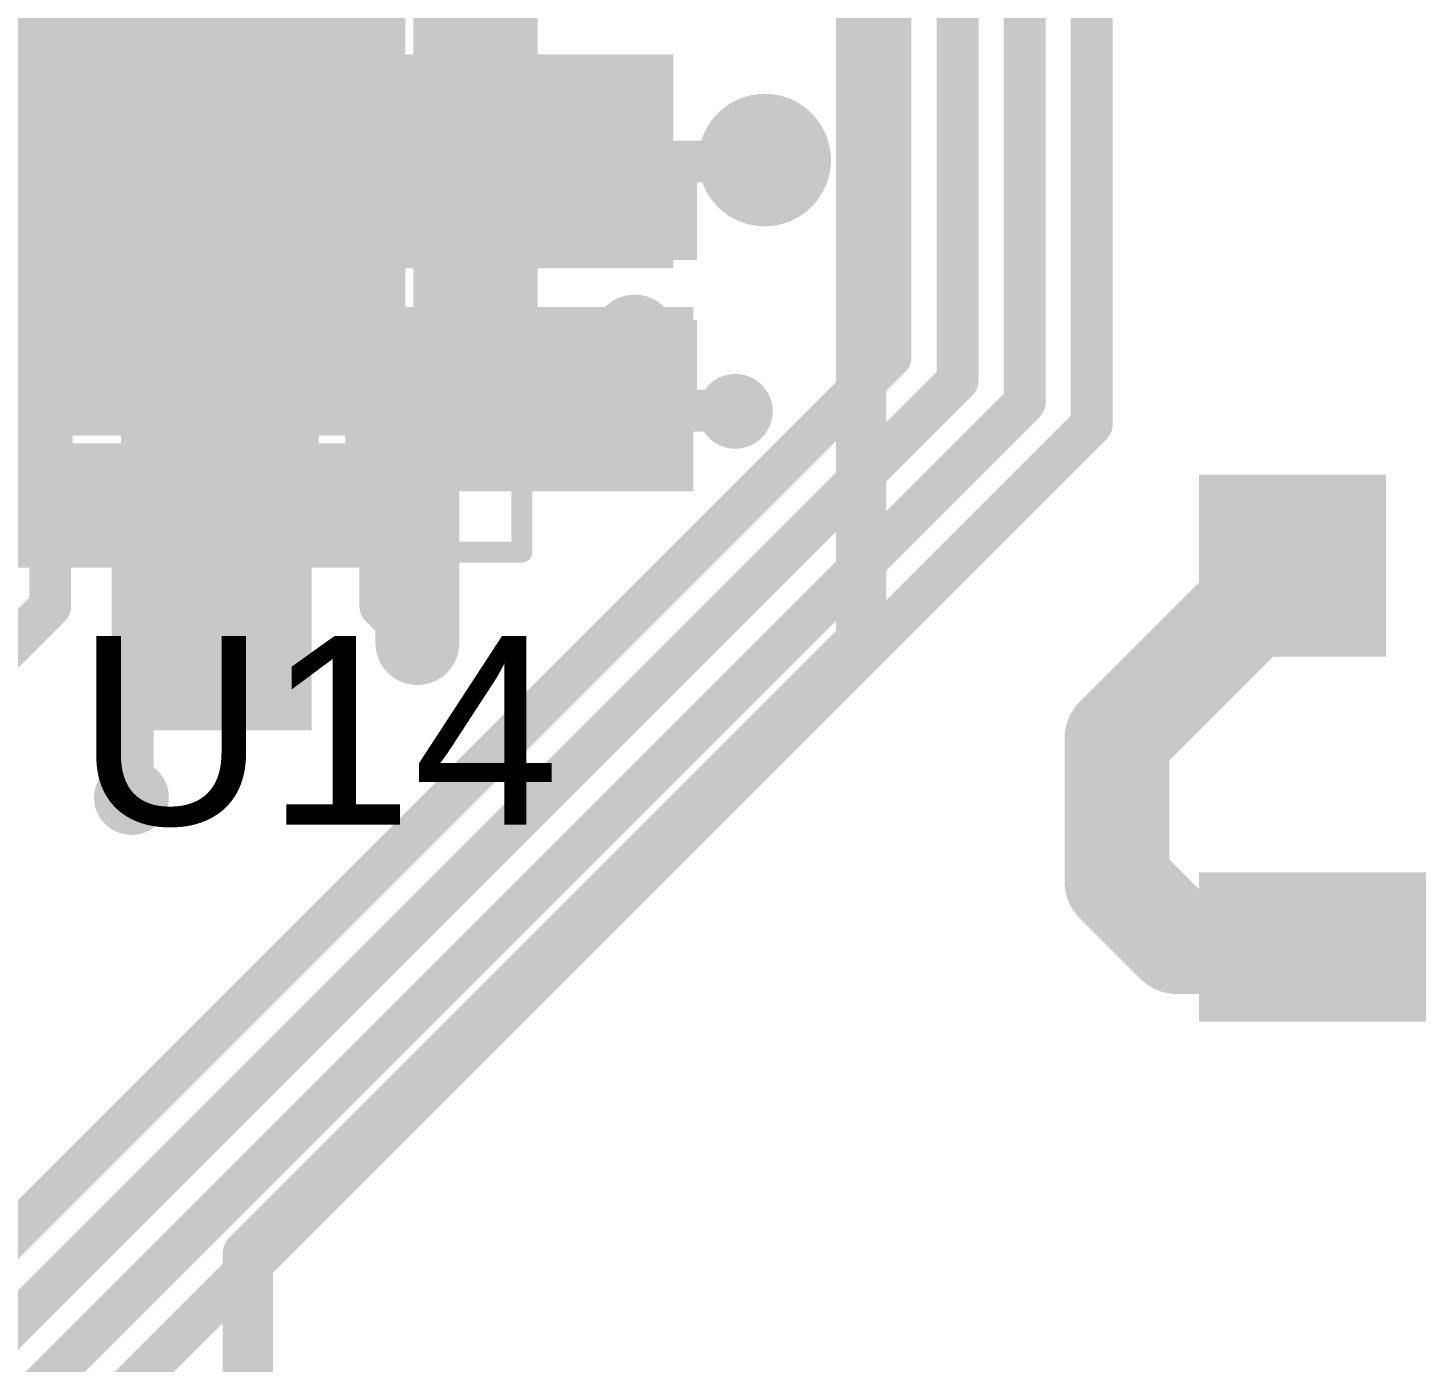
# Model space of a CAD drawing. Header units: millimetres. Extents: x -0.39 to 4.37, y -0.38 to 3.54.
# Drawn here: x 3.4101 to 3.7412, y 2.5332 to 2.8514 of the extents above; entities that cross this region are included whole.
import ezdxf

# ---------------------------------------------------------------- set-up
doc = ezdxf.new("R2010")
doc.units = ezdxf.units.MM
doc.header["$MEASUREMENT"] = 0
for name, color, linetype in [('BottomLayer', 5, 'Continuous'), ('BottomPaste', 16, 'Continuous'), ('BottomSolder', 6, 'Continuous'), ('TopLayer', 1, 'Continuous'), ('TopOverlay', 2, 'Continuous'), ('TopPaste', 8, 'Continuous'), ('TopSolder', 216, 'Continuous'), ('ViaHoleLayer', 16, 'Continuous')]:
    doc.layers.add(name, color=color, linetype=linetype)
doc.styles.add('Arial', font='', dxfattribs={"height": 0.2})
doc.styles.get('Arial').set_extended_font_data('Arial')

# ---------------------------------------------------------------- blocks, each defined once
blk = doc.blocks.new('503398_1892_B_9')
at = {"layer": 'BottomLayer'}
for points in [[(-0.2689, 0.2876), (-0.24134, 0.2876), (-0.24134, 0.1565), (-0.2689, 0.1565)], [(-0.18189, 0.2876), (-0.14646, 0.2876), (-0.14646, 0.25098), (-0.18189, 0.25098)]]:
    blk.add_hatch(color=5, dxfattribs=at).paths.add_polyline_path(points)
at = {"layer": 'BottomPaste'}
for points in [[(-0.2689, 0.2876), (-0.24134, 0.2876), (-0.24134, 0.1565), (-0.2689, 0.1565)], [(-0.18189, 0.2876), (-0.14646, 0.2876), (-0.14646, 0.25098), (-0.18189, 0.25098)]]:
    blk.add_hatch(color=16, dxfattribs=at).paths.add_polyline_path(points)
at = {"layer": 'BottomSolder'}
for points in [[(-0.2729, 0.2916), (-0.23734, 0.2916), (-0.23734, 0.1525), (-0.2729, 0.1525)], [(-0.18589, 0.2916), (-0.14246, 0.2916), (-0.14246, 0.24698), (-0.18589, 0.24698)]]:
    blk.add_hatch(color=6, dxfattribs=at).paths.add_polyline_path(points)
blk = doc.blocks.new('C__0402_B_41')
at = {"layer": 'BottomLayer'}
for points in [[(-0.0095, 0.0125), (-0.0095, -0.0125), (-0.0275, -0.0125), (-0.0275, 0.0125)], [(0.0275, 0.0125), (0.0275, -0.0125), (0.0095, -0.0125), (0.0095, 0.0125)]]:
    blk.add_hatch(color=5, dxfattribs=at).paths.add_polyline_path(points)
at = {"layer": 'BottomPaste'}
for points in [[(-0.0095, 0.0125), (-0.0095, -0.0125), (-0.0275, -0.0125), (-0.0275, 0.0125)], [(0.0275, 0.0125), (0.0275, -0.0125), (0.0095, -0.0125), (0.0095, 0.0125)]]:
    blk.add_hatch(color=16, dxfattribs=at).paths.add_polyline_path(points)
at = {"layer": 'BottomSolder'}
for points in [[(-0.00714, 0.01486), (-0.00714, -0.01486), (-0.02986, -0.01486), (-0.02986, 0.01486)], [(0.02986, 0.01486), (0.02986, -0.01486), (0.00714, -0.01486), (0.00714, 0.01486)]]:
    blk.add_hatch(color=6, dxfattribs=at).paths.add_polyline_path(points)
blk = doc.blocks.new('48_UFQFPN__7_7__324')
at = {"layer": 'TopLayer'}
for points in [[(-0.10236, 0.14173), (-0.10236, 0.12008), (-0.11417, 0.12008), (-0.11417, 0.14173)], [(-0.08268, 0.14173), (-0.08268, 0.12008), (-0.09449, 0.12008), (-0.09449, 0.14173)], [(-0.06299, 0.14173), (-0.06299, 0.12008), (-0.0748, 0.12008), (-0.0748, 0.14173)], [(-0.04331, 0.14173), (-0.04331, 0.12008), (-0.05512, 0.12008), (-0.05512, 0.14173)], [(-0.02362, 0.14173), (-0.02362, 0.12008), (-0.03543, 0.12008), (-0.03543, 0.14173)], [(-0.00394, 0.14173), (-0.00394, 0.12008), (-0.01575, 0.12008), (-0.01575, 0.14173)], [(0.01575, 0.14173), (0.01575, 0.12008), (0.00394, 0.12008), (0.00394, 0.14173)], [(0.03543, 0.14173), (0.03543, 0.12008), (0.02362, 0.12008), (0.02362, 0.14173)], [(0.05512, 0.14173), (0.05512, 0.12008), (0.04331, 0.12008), (0.04331, 0.14173)], [(0.0748, 0.14173), (0.0748, 0.12008), (0.06299, 0.12008), (0.06299, 0.14173)], [(0.09449, 0.14173), (0.09449, 0.12008), (0.08268, 0.12008), (0.08268, 0.14173)], [(0.11417, 0.14173), (0.11417, 0.12008), (0.10236, 0.12008), (0.10236, 0.14173)], [(-0.14173, 0.11417), (-0.12008, 0.11417), (-0.12008, 0.10236), (-0.14173, 0.10236)], [(0.14173, 0.10236), (0.12008, 0.10236), (0.12008, 0.11417), (0.14173, 0.11417)], [(-0.11024, 0.11024), (0.11024, 0.11024), (0.11024, -0.11024), (-0.11024, -0.11024)], [(-0.14173, 0.09449), (-0.12008, 0.09449), (-0.12008, 0.08268), (-0.14173, 0.08268)], [(0.14173, 0.08268), (0.12008, 0.08268), (0.12008, 0.09449), (0.14173, 0.09449)], [(-0.14173, 0.0748), (-0.12008, 0.0748), (-0.12008, 0.06299), (-0.14173, 0.06299)], [(0.14173, 0.06299), (0.12008, 0.06299), (0.12008, 0.0748), (0.14173, 0.0748)], [(-0.14173, 0.05512), (-0.12008, 0.05512), (-0.12008, 0.04331), (-0.14173, 0.04331)], [(0.14173, 0.04331), (0.12008, 0.04331), (0.12008, 0.05512), (0.14173, 0.05512)], [(-0.14173, 0.03543), (-0.12008, 0.03543), (-0.12008, 0.02362), (-0.14173, 0.02362)], [(0.14173, 0.02362), (0.12008, 0.02362), (0.12008, 0.03543), (0.14173, 0.03543)], [(-0.14173, 0.01575), (-0.12008, 0.01575), (-0.12008, 0.00394), (-0.14173, 0.00394)], [(0.14173, 0.00394), (0.12008, 0.00394), (0.12008, 0.01575), (0.14173, 0.01575)], [(-0.14173, -0.00394), (-0.12008, -0.00394), (-0.12008, -0.01575), (-0.14173, -0.01575)], [(0.14173, -0.01575), (0.12008, -0.01575), (0.12008, -0.00394), (0.14173, -0.00394)], [(-0.14173, -0.02362), (-0.12008, -0.02362), (-0.12008, -0.03543), (-0.14173, -0.03543)], [(0.14173, -0.03543), (0.12008, -0.03543), (0.12008, -0.02362), (0.14173, -0.02362)], [(-0.14173, -0.04331), (-0.12008, -0.04331), (-0.12008, -0.05512), (-0.14173, -0.05512)], [(0.14173, -0.05512), (0.12008, -0.05512), (0.12008, -0.04331), (0.14173, -0.04331)], [(-0.14173, -0.06299), (-0.12008, -0.06299), (-0.12008, -0.0748), (-0.14173, -0.0748)], [(0.14173, -0.0748), (0.12008, -0.0748), (0.12008, -0.06299), (0.14173, -0.06299)], [(-0.14173, -0.08268), (-0.12008, -0.08268), (-0.12008, -0.09449), (-0.14173, -0.09449)], [(0.14173, -0.09449), (0.12008, -0.09449), (0.12008, -0.08268), (0.14173, -0.08268)], [(-0.14173, -0.10236), (-0.12008, -0.10236), (-0.12008, -0.11417), (-0.14173, -0.11417)], [(0.14173, -0.11417), (0.12008, -0.11417), (0.12008, -0.10236), (0.14173, -0.10236)], [(-0.11417, -0.14173), (-0.11417, -0.12008), (-0.10236, -0.12008), (-0.10236, -0.14173)], [(-0.09449, -0.14173), (-0.09449, -0.12008), (-0.08268, -0.12008), (-0.08268, -0.14173)], [(-0.0748, -0.14173), (-0.0748, -0.12008), (-0.06299, -0.12008), (-0.06299, -0.14173)], [(-0.05512, -0.14173), (-0.05512, -0.12008), (-0.04331, -0.12008), (-0.04331, -0.14173)], [(-0.03543, -0.14173), (-0.03543, -0.12008), (-0.02362, -0.12008), (-0.02362, -0.14173)], [(-0.01575, -0.14173), (-0.01575, -0.12008), (-0.00394, -0.12008), (-0.00394, -0.14173)], [(0.00394, -0.14173), (0.00394, -0.12008), (0.01575, -0.12008), (0.01575, -0.14173)], [(0.02362, -0.14173), (0.02362, -0.12008), (0.03543, -0.12008), (0.03543, -0.14173)], [(0.04331, -0.14173), (0.04331, -0.12008), (0.05512, -0.12008), (0.05512, -0.14173)], [(0.06299, -0.14173), (0.06299, -0.12008), (0.0748, -0.12008), (0.0748, -0.14173)], [(0.08268, -0.14173), (0.08268, -0.12008), (0.09449, -0.12008), (0.09449, -0.14173)], [(0.10236, -0.14173), (0.10236, -0.12008), (0.11417, -0.12008), (0.11417, -0.14173)]]:
    blk.add_hatch(color=1, dxfattribs=at).paths.add_polyline_path(points)
at = {"layer": 'TopPaste'}
for points in [[(-0.10236, 0.14173), (-0.10236, 0.12008), (-0.11417, 0.12008), (-0.11417, 0.14173)], [(-0.08268, 0.14173), (-0.08268, 0.12008), (-0.09449, 0.12008), (-0.09449, 0.14173)], [(-0.06299, 0.14173), (-0.06299, 0.12008), (-0.0748, 0.12008), (-0.0748, 0.14173)], [(-0.04331, 0.14173), (-0.04331, 0.12008), (-0.05512, 0.12008), (-0.05512, 0.14173)], [(-0.02362, 0.14173), (-0.02362, 0.12008), (-0.03543, 0.12008), (-0.03543, 0.14173)], [(-0.00394, 0.14173), (-0.00394, 0.12008), (-0.01575, 0.12008), (-0.01575, 0.14173)], [(0.01575, 0.14173), (0.01575, 0.12008), (0.00394, 0.12008), (0.00394, 0.14173)], [(0.03543, 0.14173), (0.03543, 0.12008), (0.02362, 0.12008), (0.02362, 0.14173)], [(0.05512, 0.14173), (0.05512, 0.12008), (0.04331, 0.12008), (0.04331, 0.14173)], [(0.0748, 0.14173), (0.0748, 0.12008), (0.06299, 0.12008), (0.06299, 0.14173)], [(0.09449, 0.14173), (0.09449, 0.12008), (0.08268, 0.12008), (0.08268, 0.14173)], [(0.11417, 0.14173), (0.11417, 0.12008), (0.10236, 0.12008), (0.10236, 0.14173)], [(-0.14173, 0.11417), (-0.12008, 0.11417), (-0.12008, 0.10236), (-0.14173, 0.10236)], [(0.14173, 0.10236), (0.12008, 0.10236), (0.12008, 0.11417), (0.14173, 0.11417)], [(-0.11024, 0.11024), (0.11024, 0.11024), (0.11024, -0.11024), (-0.11024, -0.11024)], [(-0.14173, 0.09449), (-0.12008, 0.09449), (-0.12008, 0.08268), (-0.14173, 0.08268)], [(0.14173, 0.08268), (0.12008, 0.08268), (0.12008, 0.09449), (0.14173, 0.09449)], [(-0.14173, 0.0748), (-0.12008, 0.0748), (-0.12008, 0.06299), (-0.14173, 0.06299)], [(0.14173, 0.06299), (0.12008, 0.06299), (0.12008, 0.0748), (0.14173, 0.0748)], [(-0.14173, 0.05512), (-0.12008, 0.05512), (-0.12008, 0.04331), (-0.14173, 0.04331)], [(0.14173, 0.04331), (0.12008, 0.04331), (0.12008, 0.05512), (0.14173, 0.05512)], [(-0.14173, 0.03543), (-0.12008, 0.03543), (-0.12008, 0.02362), (-0.14173, 0.02362)], [(0.14173, 0.02362), (0.12008, 0.02362), (0.12008, 0.03543), (0.14173, 0.03543)], [(-0.14173, 0.01575), (-0.12008, 0.01575), (-0.12008, 0.00394), (-0.14173, 0.00394)], [(0.14173, 0.00394), (0.12008, 0.00394), (0.12008, 0.01575), (0.14173, 0.01575)], [(-0.14173, -0.00394), (-0.12008, -0.00394), (-0.12008, -0.01575), (-0.14173, -0.01575)], [(0.14173, -0.01575), (0.12008, -0.01575), (0.12008, -0.00394), (0.14173, -0.00394)], [(-0.14173, -0.02362), (-0.12008, -0.02362), (-0.12008, -0.03543), (-0.14173, -0.03543)], [(0.14173, -0.03543), (0.12008, -0.03543), (0.12008, -0.02362), (0.14173, -0.02362)], [(-0.14173, -0.04331), (-0.12008, -0.04331), (-0.12008, -0.05512), (-0.14173, -0.05512)], [(0.14173, -0.05512), (0.12008, -0.05512), (0.12008, -0.04331), (0.14173, -0.04331)], [(-0.14173, -0.06299), (-0.12008, -0.06299), (-0.12008, -0.0748), (-0.14173, -0.0748)], [(0.14173, -0.0748), (0.12008, -0.0748), (0.12008, -0.06299), (0.14173, -0.06299)], [(-0.14173, -0.08268), (-0.12008, -0.08268), (-0.12008, -0.09449), (-0.14173, -0.09449)], [(0.14173, -0.09449), (0.12008, -0.09449), (0.12008, -0.08268), (0.14173, -0.08268)], [(-0.14173, -0.10236), (-0.12008, -0.10236), (-0.12008, -0.11417), (-0.14173, -0.11417)], [(0.14173, -0.11417), (0.12008, -0.11417), (0.12008, -0.10236), (0.14173, -0.10236)], [(-0.11417, -0.14173), (-0.11417, -0.12008), (-0.10236, -0.12008), (-0.10236, -0.14173)], [(-0.09449, -0.14173), (-0.09449, -0.12008), (-0.08268, -0.12008), (-0.08268, -0.14173)], [(-0.0748, -0.14173), (-0.0748, -0.12008), (-0.06299, -0.12008), (-0.06299, -0.14173)], [(-0.05512, -0.14173), (-0.05512, -0.12008), (-0.04331, -0.12008), (-0.04331, -0.14173)], [(-0.03543, -0.14173), (-0.03543, -0.12008), (-0.02362, -0.12008), (-0.02362, -0.14173)], [(-0.01575, -0.14173), (-0.01575, -0.12008), (-0.00394, -0.12008), (-0.00394, -0.14173)], [(0.00394, -0.14173), (0.00394, -0.12008), (0.01575, -0.12008), (0.01575, -0.14173)], [(0.02362, -0.14173), (0.02362, -0.12008), (0.03543, -0.12008), (0.03543, -0.14173)], [(0.04331, -0.14173), (0.04331, -0.12008), (0.05512, -0.12008), (0.05512, -0.14173)], [(0.06299, -0.14173), (0.06299, -0.12008), (0.0748, -0.12008), (0.0748, -0.14173)], [(0.08268, -0.14173), (0.08268, -0.12008), (0.09449, -0.12008), (0.09449, -0.14173)], [(0.10236, -0.14173), (0.10236, -0.12008), (0.11417, -0.12008), (0.11417, -0.14173)]]:
    blk.add_hatch(color=8, dxfattribs=at).paths.add_polyline_path(points)
at = {"layer": 'TopSolder'}
for points in [[(-0.09836, 0.14573), (-0.09836, 0.11608), (-0.11817, 0.11608), (-0.11817, 0.14573)], [(-0.07868, 0.14573), (-0.07868, 0.11608), (-0.09849, 0.11608), (-0.09849, 0.14573)], [(-0.05899, 0.14573), (-0.05899, 0.11608), (-0.0788, 0.11608), (-0.0788, 0.14573)], [(-0.03931, 0.14573), (-0.03931, 0.11608), (-0.05912, 0.11608), (-0.05912, 0.14573)], [(-0.01962, 0.14573), (-0.01962, 0.11608), (-0.03943, 0.11608), (-0.03943, 0.14573)], [(0.00006, 0.14573), (0.00006, 0.11608), (-0.01975, 0.11608), (-0.01975, 0.14573)], [(0.01975, 0.14573), (0.01975, 0.11608), (-0.00006, 0.11608), (-0.00006, 0.14573)], [(0.03943, 0.14573), (0.03943, 0.11608), (0.01962, 0.11608), (0.01962, 0.14573)], [(0.05912, 0.14573), (0.05912, 0.11608), (0.03931, 0.11608), (0.03931, 0.14573)], [(0.0788, 0.14573), (0.0788, 0.11608), (0.05899, 0.11608), (0.05899, 0.14573)], [(0.09849, 0.14573), (0.09849, 0.11608), (0.07868, 0.11608), (0.07868, 0.14573)], [(0.11817, 0.14573), (0.11817, 0.11608), (0.09836, 0.11608), (0.09836, 0.14573)], [(-0.14573, 0.11817), (-0.11608, 0.11817), (-0.11608, 0.09836), (-0.14573, 0.09836)], [(0.14573, 0.09836), (0.11608, 0.09836), (0.11608, 0.11817), (0.14573, 0.11817)], [(-0.11424, 0.11424), (0.11424, 0.11424), (0.11424, -0.11424), (-0.11424, -0.11424)], [(-0.14573, 0.09849), (-0.11608, 0.09849), (-0.11608, 0.07868), (-0.14573, 0.07868)], [(0.14573, 0.07868), (0.11608, 0.07868), (0.11608, 0.09849), (0.14573, 0.09849)], [(-0.14573, 0.0788), (-0.11608, 0.0788), (-0.11608, 0.05899), (-0.14573, 0.05899)], [(0.14573, 0.05899), (0.11608, 0.05899), (0.11608, 0.0788), (0.14573, 0.0788)], [(-0.14573, 0.05912), (-0.11608, 0.05912), (-0.11608, 0.03931), (-0.14573, 0.03931)], [(0.14573, 0.03931), (0.11608, 0.03931), (0.11608, 0.05912), (0.14573, 0.05912)], [(-0.14573, 0.03943), (-0.11608, 0.03943), (-0.11608, 0.01962), (-0.14573, 0.01962)], [(0.14573, 0.01962), (0.11608, 0.01962), (0.11608, 0.03943), (0.14573, 0.03943)], [(-0.14573, 0.01975), (-0.11608, 0.01975), (-0.11608, -0.00006), (-0.14573, -0.00006)], [(0.14573, -0.00006), (0.11608, -0.00006), (0.11608, 0.01975), (0.14573, 0.01975)], [(-0.14573, 0.00006), (-0.11608, 0.00006), (-0.11608, -0.01975), (-0.14573, -0.01975)], [(0.14573, -0.01975), (0.11608, -0.01975), (0.11608, 0.00006), (0.14573, 0.00006)], [(-0.14573, -0.01962), (-0.11608, -0.01962), (-0.11608, -0.03943), (-0.14573, -0.03943)], [(0.14573, -0.03943), (0.11608, -0.03943), (0.11608, -0.01962), (0.14573, -0.01962)], [(-0.14573, -0.03931), (-0.11608, -0.03931), (-0.11608, -0.05912), (-0.14573, -0.05912)], [(0.14573, -0.05912), (0.11608, -0.05912), (0.11608, -0.03931), (0.14573, -0.03931)], [(-0.14573, -0.05899), (-0.11608, -0.05899), (-0.11608, -0.0788), (-0.14573, -0.0788)], [(0.14573, -0.0788), (0.11608, -0.0788), (0.11608, -0.05899), (0.14573, -0.05899)], [(-0.14573, -0.07868), (-0.11608, -0.07868), (-0.11608, -0.09849), (-0.14573, -0.09849)], [(0.14573, -0.09849), (0.11608, -0.09849), (0.11608, -0.07868), (0.14573, -0.07868)], [(-0.14573, -0.09836), (-0.11608, -0.09836), (-0.11608, -0.11817), (-0.14573, -0.11817)], [(0.14573, -0.11817), (0.11608, -0.11817), (0.11608, -0.09836), (0.14573, -0.09836)], [(-0.11817, -0.14573), (-0.11817, -0.11608), (-0.09836, -0.11608), (-0.09836, -0.14573)], [(-0.09849, -0.14573), (-0.09849, -0.11608), (-0.07868, -0.11608), (-0.07868, -0.14573)], [(-0.0788, -0.14573), (-0.0788, -0.11608), (-0.05899, -0.11608), (-0.05899, -0.14573)], [(-0.05912, -0.14573), (-0.05912, -0.11608), (-0.03931, -0.11608), (-0.03931, -0.14573)], [(-0.03943, -0.14573), (-0.03943, -0.11608), (-0.01962, -0.11608), (-0.01962, -0.14573)], [(-0.01975, -0.14573), (-0.01975, -0.11608), (0.00006, -0.11608), (0.00006, -0.14573)], [(-0.00006, -0.14573), (-0.00006, -0.11608), (0.01975, -0.11608), (0.01975, -0.14573)], [(0.01962, -0.14573), (0.01962, -0.11608), (0.03943, -0.11608), (0.03943, -0.14573)], [(0.03931, -0.14573), (0.03931, -0.11608), (0.05912, -0.11608), (0.05912, -0.14573)], [(0.05899, -0.14573), (0.05899, -0.11608), (0.0788, -0.11608), (0.0788, -0.14573)], [(0.07868, -0.14573), (0.07868, -0.11608), (0.09849, -0.11608), (0.09849, -0.14573)], [(0.09836, -0.14573), (0.09836, -0.11608), (0.11817, -0.11608), (0.11817, -0.14573)]]:
    blk.add_hatch(color=216, dxfattribs=at).paths.add_polyline_path(points)
at = {"layer": 'TopOverlay', "const_width": 0.005}
for points in [[(-0.142, 0.122), (-0.142, 0.142)], [(-0.142, 0.142), (-0.122, 0.142)], [(0.122, 0.142), (0.142, 0.142)], [(0.142, 0.122), (0.142, 0.142)], [(-0.142, -0.142), (-0.142, -0.122)], [(0.142, -0.142), (0.142, -0.122)], [(-0.142, -0.142), (-0.122, -0.142)], [(0.122, -0.142), (0.142, -0.142)]]:
    blk.add_lwpolyline(points, dxfattribs=at)
at = {"layer": 'TopOverlay'}
for points, const_width in [([(-0.14325, 0.142, 1), (-0.14075, 0.142, 1)], 0.0025), ([(-0.14325, 0.142, 1), (-0.14075, 0.142, 1)], 0.0025), ([(-0.12325, 0.142, 1), (-0.12075, 0.142, 1)], 0.0025), ([(0.12075, 0.142, 1), (0.12325, 0.142, 1)], 0.0025), ([(0.14075, 0.142, 1), (0.14325, 0.142, 1)], 0.0025), ([(0.14075, 0.142, 1), (0.14325, 0.142, 1)], 0.0025), ([(-0.14325, 0.122, 1), (-0.14075, 0.122, 1)], 0.0025), ([(0.14075, 0.122, 1), (0.14325, 0.122, 1)], 0.0025), ([(-0.15, 0.109, 1), (-0.152, 0.109, 1)], 0.01), ([(-0.1545, 0.109, 1), (-0.1495, 0.109, 1)], 0.005), ([(-0.1525, 0.109, 1), (-0.1475, 0.109, 1)], 0.005), ([(-0.14325, -0.122, 1), (-0.14075, -0.122, 1)], 0.0025), ([(0.14075, -0.122, 1), (0.14325, -0.122, 1)], 0.0025), ([(-0.14325, -0.142, 1), (-0.14075, -0.142, 1)], 0.0025), ([(-0.14325, -0.142, 1), (-0.14075, -0.142, 1)], 0.0025), ([(-0.12325, -0.142, 1), (-0.12075, -0.142, 1)], 0.0025), ([(0.12075, -0.142, 1), (0.12325, -0.142, 1)], 0.0025), ([(0.14075, -0.142, 1), (0.14325, -0.142, 1)], 0.0025), ([(0.14075, -0.142, 1), (0.14325, -0.142, 1)], 0.0025)]:
    blk.add_lwpolyline(points, format="xyb", close=True, dxfattribs=dict(at, const_width=const_width))
blk = doc.blocks.new('RES0603_B_335')
at = {"layer": 'BottomLayer'}
for points in [[(-0.045, -0.0175), (-0.045, 0.0175), (-0.015, 0.0175), (-0.015, -0.0175)], [(0.015, -0.0175), (0.015, 0.0175), (0.045, 0.0175), (0.045, -0.0175)]]:
    blk.add_hatch(color=5, dxfattribs=at).paths.add_polyline_path(points)
at = {"layer": 'BottomPaste'}
for points in [[(-0.045, -0.0175), (-0.045, 0.0175), (-0.015, 0.0175), (-0.015, -0.0175)], [(0.015, -0.0175), (0.015, 0.0175), (0.045, 0.0175), (0.045, -0.0175)]]:
    blk.add_hatch(color=16, dxfattribs=at).paths.add_polyline_path(points)
at = {"layer": 'BottomSolder'}
for points in [[(-0.049, -0.0215), (-0.049, 0.0215), (-0.011, 0.0215), (-0.011, -0.0215)], [(0.011, -0.0215), (0.011, 0.0215), (0.049, 0.0215), (0.049, -0.0215)]]:
    blk.add_hatch(color=6, dxfattribs=at).paths.add_polyline_path(points)
blk = doc.blocks.new('C__0603_B_492')
at = {"layer": 'BottomLayer'}
for points in [[(-0.015, 0.0175), (-0.015, -0.0175), (-0.045, -0.0175), (-0.045, 0.0175)], [(0.045, 0.0175), (0.045, -0.0175), (0.015, -0.0175), (0.015, 0.0175)]]:
    blk.add_hatch(color=5, dxfattribs=at).paths.add_polyline_path(points)
at = {"layer": 'BottomPaste'}
for points in [[(-0.015, 0.0175), (-0.015, -0.0175), (-0.045, -0.0175), (-0.045, 0.0175)], [(0.045, 0.0175), (0.045, -0.0175), (0.015, -0.0175), (0.015, 0.0175)]]:
    blk.add_hatch(color=16, dxfattribs=at).paths.add_polyline_path(points)
at = {"layer": 'BottomSolder'}
for points in [[(-0.011, 0.0215), (-0.011, -0.0215), (-0.049, -0.0215), (-0.049, 0.0215)], [(0.049, 0.0215), (0.049, -0.0215), (0.011, -0.0215), (0.011, 0.0215)]]:
    blk.add_hatch(color=6, dxfattribs=at).paths.add_polyline_path(points)
blk = doc.blocks.new('C__0402_B_493')
at = {"layer": 'BottomLayer'}
for points in [[(-0.0095, 0.0125), (-0.0095, -0.0125), (-0.0275, -0.0125), (-0.0275, 0.0125)], [(0.0275, 0.0125), (0.0275, -0.0125), (0.0095, -0.0125), (0.0095, 0.0125)]]:
    blk.add_hatch(color=5, dxfattribs=at).paths.add_polyline_path(points)
at = {"layer": 'BottomPaste'}
for points in [[(-0.0095, 0.0125), (-0.0095, -0.0125), (-0.0275, -0.0125), (-0.0275, 0.0125)], [(0.0275, 0.0125), (0.0275, -0.0125), (0.0095, -0.0125), (0.0095, 0.0125)]]:
    blk.add_hatch(color=16, dxfattribs=at).paths.add_polyline_path(points)
at = {"layer": 'BottomSolder'}
for points in [[(-0.00714, 0.01486), (-0.00714, -0.01486), (-0.02986, -0.01486), (-0.02986, 0.01486)], [(0.02986, 0.01486), (0.02986, -0.01486), (0.00714, -0.01486), (0.00714, 0.01486)]]:
    blk.add_hatch(color=6, dxfattribs=at).paths.add_polyline_path(points)

msp = doc.modelspace()

# ---------------------------------------------------------------- hatches: boundary and pattern name
at = {"layer": 'BottomLayer'}
for points in [[(3.431, 2.794), (3.564, 2.794), (3.564, 2.845), (3.431, 2.845)], [(3.48582, 2.74082), (3.56882, 2.74082), (3.56882, 2.78482), (3.48582, 2.78482)], [(3.47782, 2.77982), (3.43382, 2.77982), (3.43382, 2.68382), (3.47782, 2.68382)]]:
    msp.add_hatch(color=5, dxfattribs=at).paths.add_polyline_path(points)
h = msp.add_hatch(color=5, dxfattribs=at)
edge = h.paths.add_edge_path()
edge.add_arc((3.47982, 2.83573), 0.00591, 0, 360)
h = msp.add_hatch(color=5, dxfattribs=at)
edge = h.paths.add_edge_path()
edge.add_arc((3.58582, 2.81982), 0.01181, 0, 360)
h = msp.add_hatch(color=5, dxfattribs=at)
edge = h.paths.add_edge_path()
edge.add_arc((3.55482, 2.77782), 0.00591, 0, 360)
h = msp.add_hatch(color=5, dxfattribs=at)
edge = h.paths.add_edge_path()
edge.add_arc((3.57882, 2.7599), 0.00492, 0, 360)
h = msp.add_hatch(color=5, dxfattribs=at)
edge = h.paths.add_edge_path()
edge.add_arc((3.503, 2.70464), 0.00492, 0, 360)
h = msp.add_hatch(color=5, dxfattribs=at)
edge = h.paths.add_edge_path()
edge.add_arc((3.46582, 2.69882), 0.00492, 0, 360)
h = msp.add_hatch(color=5, dxfattribs=at)
edge = h.paths.add_edge_path()
edge.add_arc((3.66982, 2.68182), 0.00591, 0, 360)
h = msp.add_hatch(color=5, dxfattribs=at)
edge = h.paths.add_edge_path()
edge.add_arc((3.43482, 2.66782), 0.00492, 0, 360)
at = {"layer": 'BottomSolder'}
h = msp.add_hatch(color=6, dxfattribs=at)
edge = h.paths.add_edge_path()
edge.add_arc((3.47982, 2.83573), 0.00991, 0, 360)
h = msp.add_hatch(color=6, dxfattribs=at)
edge = h.paths.add_edge_path()
edge.add_arc((3.58582, 2.81982), 0.01581, 0, 360)
h = msp.add_hatch(color=6, dxfattribs=at)
edge = h.paths.add_edge_path()
edge.add_arc((3.55482, 2.77782), 0.00991, 0, 360)
h = msp.add_hatch(color=6, dxfattribs=at)
edge = h.paths.add_edge_path()
edge.add_arc((3.57882, 2.7599), 0.00892, 0, 360)
h = msp.add_hatch(color=6, dxfattribs=at)
edge = h.paths.add_edge_path()
edge.add_arc((3.503, 2.70464), 0.00892, 0, 360)
h = msp.add_hatch(color=6, dxfattribs=at)
edge = h.paths.add_edge_path()
edge.add_arc((3.46582, 2.69882), 0.00892, 0, 360)
h = msp.add_hatch(color=6, dxfattribs=at)
edge = h.paths.add_edge_path()
edge.add_arc((3.66982, 2.68182), 0.00991, 0, 360)
h = msp.add_hatch(color=6, dxfattribs=at)
edge = h.paths.add_edge_path()
edge.add_arc((3.43482, 2.66782), 0.00892, 0, 360)
at = {"layer": 'TopLayer'}
h = msp.add_hatch(color=1, dxfattribs=at)
edge = h.paths.add_edge_path()
edge.add_arc((3.47982, 2.83573), 0.00591, 0, 360)
h = msp.add_hatch(color=1, dxfattribs=at)
edge = h.paths.add_edge_path()
edge.add_arc((3.58582, 2.81982), 0.01181, 0, 360)
h = msp.add_hatch(color=1, dxfattribs=at)
edge = h.paths.add_edge_path()
edge.add_arc((3.55482, 2.77782), 0.00591, 0, 360)
h = msp.add_hatch(color=1, dxfattribs=at)
edge = h.paths.add_edge_path()
edge.add_arc((3.57882, 2.7599), 0.00492, 0, 360)
h = msp.add_hatch(color=1, dxfattribs=at)
edge = h.paths.add_edge_path()
edge.add_arc((3.503, 2.70464), 0.00492, 0, 360)
h = msp.add_hatch(color=1, dxfattribs=at)
edge = h.paths.add_edge_path()
edge.add_arc((3.46582, 2.69882), 0.00492, 0, 360)
h = msp.add_hatch(color=1, dxfattribs=at)
edge = h.paths.add_edge_path()
edge.add_arc((3.66982, 2.68182), 0.00591, 0, 360)
h = msp.add_hatch(color=1, dxfattribs=at)
edge = h.paths.add_edge_path()
edge.add_arc((3.43482, 2.66782), 0.00492, 0, 360)
at = {"layer": 'TopSolder'}
h = msp.add_hatch(color=216, dxfattribs=at)
edge = h.paths.add_edge_path()
edge.add_arc((3.47982, 2.83573), 0.00991, 0, 360)
h = msp.add_hatch(color=216, dxfattribs=at)
edge = h.paths.add_edge_path()
edge.add_arc((3.58582, 2.81982), 0.01581, 0, 360)
h = msp.add_hatch(color=216, dxfattribs=at)
edge = h.paths.add_edge_path()
edge.add_arc((3.55482, 2.77782), 0.00991, 0, 360)
h = msp.add_hatch(color=216, dxfattribs=at)
edge = h.paths.add_edge_path()
edge.add_arc((3.57882, 2.7599), 0.00892, 0, 360)
h = msp.add_hatch(color=216, dxfattribs=at)
edge = h.paths.add_edge_path()
edge.add_arc((3.503, 2.70464), 0.00892, 0, 360)
h = msp.add_hatch(color=216, dxfattribs=at)
edge = h.paths.add_edge_path()
edge.add_arc((3.46582, 2.69882), 0.00892, 0, 360)
h = msp.add_hatch(color=216, dxfattribs=at)
edge = h.paths.add_edge_path()
edge.add_arc((3.66982, 2.68182), 0.00991, 0, 360)
h = msp.add_hatch(color=216, dxfattribs=at)
edge = h.paths.add_edge_path()
edge.add_arc((3.43482, 2.66782), 0.00892, 0, 360)
at = {"layer": 'ViaHoleLayer'}
h = msp.add_hatch(color=16, dxfattribs=at)
edge = h.paths.add_edge_path()
edge.add_arc((3.47982, 2.83573), 0.00394, 0, 360)
h = msp.add_hatch(color=16, dxfattribs=at)
edge = h.paths.add_edge_path()
edge.add_arc((3.58582, 2.81982), 0.00591, 0, 360)
h = msp.add_hatch(color=16, dxfattribs=at)
edge = h.paths.add_edge_path()
edge.add_arc((3.55482, 2.77782), 0.00394, 0, 360)
h = msp.add_hatch(color=16, dxfattribs=at)
edge = h.paths.add_edge_path()
edge.add_arc((3.57882, 2.7599), 0.00394, 0, 360)
h = msp.add_hatch(color=16, dxfattribs=at)
edge = h.paths.add_edge_path()
edge.add_arc((3.503, 2.70464), 0.00394, 0, 360)
h = msp.add_hatch(color=16, dxfattribs=at)
edge = h.paths.add_edge_path()
edge.add_arc((3.46582, 2.69882), 0.00394, 0, 360)
h = msp.add_hatch(color=16, dxfattribs=at)
edge = h.paths.add_edge_path()
edge.add_arc((3.66982, 2.68182), 0.00394, 0, 360)
h = msp.add_hatch(color=16, dxfattribs=at)
edge = h.paths.add_edge_path()
edge.add_arc((3.43482, 2.66782), 0.00394, 0, 360)

# ---------------------------------------------------------------- linework, layer by layer
at = {"layer": 'BottomLayer'}
for points, const_width in [([(3.61582, 2.77282), (3.61582, 3.24318)], 0.01), ([(3.63182, 2.76725), (3.63182, 3.24182)], 0.01), ([(3.64782, 2.76204), (3.64782, 3.23182)], 0.01), ([(3.66382, 2.75682), (3.66382, 3.21182)], 0.01), ([(3.45382, 2.82282), (3.47982, 2.82282)], 0.025), ([(3.51082, 2.80732), (3.55482, 2.80732)], 0.025), ([(3.51657, 2.75657), (3.52932, 2.76932)], 0.02), ([(3.52932, 2.76932), (3.55232, 2.76932)], 0.02), ([(3.55232, 2.76932), (3.55332, 2.77032)], 0.02), ([(3.55232, 2.76932), (3.55382, 2.76932)], 0.02), ([(3.55332, 2.77032), (3.55482, 2.77032)], 0.02), ([(3.55382, 2.76932), (3.55482, 2.77032)], 0.02), ([(3.27473, 2.43173), (3.61582, 2.77282)], 0.01), ([(3.29182, 2.42725), (3.63182, 2.76725)], 0.01), ([(3.50782, 2.76282), (3.51032, 2.76282)], 0.02), ([(3.32082, 2.43504), (3.64782, 2.76204)], 0.01), ([(3.503, 2.75082), (3.50875, 2.75657)], 0.02), ([(3.50875, 2.75657), (3.51657, 2.75657)], 0.02), ([(3.35582, 2.44882), (3.66382, 2.75682)], 0.01), ([(3.503, 2.70464), (3.503, 2.75082)], 0.02), ([(3.66982, 2.68185), (3.71107, 2.72311)], 0.025), ([(3.71107, 2.72311), (3.71167, 2.72311)], 0.025), ([(3.66982, 2.68182), (3.66982, 2.68185)], 0.025), ([(3.66982, 2.64782), (3.66982, 2.68182)], 0.025), ([(3.66982, 2.64782), (3.6842, 2.63344)], 0.025), ([(3.6842, 2.63344), (3.75763, 2.63344)], 0.025)]:
    msp.add_lwpolyline(points, dxfattribs=dict(at, const_width=const_width))
for points, const_width in [([(3.44757, 2.82282, 1), (3.46007, 2.82282, 1)], 0.0125), ([(3.47357, 2.82282, 1), (3.48607, 2.82282, 1)], 0.0125), ([(3.50457, 2.80732, 1), (3.51707, 2.80732, 1)], 0.0125), ([(3.54857, 2.80732, 1), (3.56107, 2.80732, 1)], 0.0125), ([(3.52432, 2.76932, 1), (3.53432, 2.76932, 1)], 0.01), ([(3.52432, 2.76932, 1), (3.53432, 2.76932, 1)], 0.01), ([(3.54732, 2.76932, 1), (3.55732, 2.76932, 1)], 0.01), ([(3.54732, 2.76932, 1), (3.55732, 2.76932, 1)], 0.01), ([(3.54732, 2.76932, 1), (3.55732, 2.76932, 1)], 0.01), ([(3.54832, 2.77032, 1), (3.55832, 2.77032, 1)], 0.01), ([(3.54832, 2.77032, 1), (3.55832, 2.77032, 1)], 0.01), ([(3.54882, 2.76932, 1), (3.55882, 2.76932, 1)], 0.01), ([(3.54882, 2.76932, 1), (3.55882, 2.76932, 1)], 0.01), ([(3.54982, 2.77032, 1), (3.55982, 2.77032, 1)], 0.01), ([(3.54982, 2.77032, 1), (3.55982, 2.77032, 1)], 0.01), ([(3.61332, 2.77282, 1), (3.61832, 2.77282, 1)], 0.005), ([(3.61332, 2.77282, 1), (3.61832, 2.77282, 1)], 0.005), ([(3.50282, 2.76282, 1), (3.51282, 2.76282, 1)], 0.01), ([(3.50532, 2.76282, 1), (3.51532, 2.76282, 1)], 0.01), ([(3.62932, 2.76725, 1), (3.63432, 2.76725, 1)], 0.005), ([(3.62932, 2.76725, 1), (3.63432, 2.76725, 1)], 0.005), ([(3.50375, 2.75657, 1), (3.51375, 2.75657, 1)], 0.01), ([(3.50375, 2.75657, 1), (3.51375, 2.75657, 1)], 0.01), ([(3.51157, 2.75657, 1), (3.52157, 2.75657, 1)], 0.01), ([(3.51157, 2.75657, 1), (3.52157, 2.75657, 1)], 0.01), ([(3.64532, 2.76204, 1), (3.65032, 2.76204, 1)], 0.005), ([(3.64532, 2.76204, 1), (3.65032, 2.76204, 1)], 0.005), ([(3.66132, 2.75682, 1), (3.66632, 2.75682, 1)], 0.005), ([(3.66132, 2.75682, 1), (3.66632, 2.75682, 1)], 0.005), ([(3.498, 2.75082, 1), (3.508, 2.75082, 1)], 0.01), ([(3.498, 2.75082, 1), (3.508, 2.75082, 1)], 0.01), ([(3.70482, 2.72311, 1), (3.71732, 2.72311, 1)], 0.0125), ([(3.70482, 2.72311, 1), (3.71732, 2.72311, 1)], 0.0125), ([(3.70542, 2.72311, 1), (3.71792, 2.72311, 1)], 0.0125), ([(3.498, 2.70464, 1), (3.508, 2.70464, 1)], 0.01), ([(3.66357, 2.68185, 1), (3.67607, 2.68185, 1)], 0.0125), ([(3.66357, 2.68185, 1), (3.67607, 2.68185, 1)], 0.0125), ([(3.66357, 2.68182, 1), (3.67607, 2.68182, 1)], 0.0125), ([(3.66357, 2.68182, 1), (3.67607, 2.68182, 1)], 0.0125), ([(3.66357, 2.64782, 1), (3.67607, 2.64782, 1)], 0.0125), ([(3.66357, 2.64782, 1), (3.67607, 2.64782, 1)], 0.0125), ([(3.67795, 2.63344, 1), (3.69045, 2.63344, 1)], 0.0125), ([(3.67795, 2.63344, 1), (3.69045, 2.63344, 1)], 0.0125)]:
    msp.add_lwpolyline(points, format="xyb", close=True, dxfattribs=dict(at, const_width=const_width))
at = {"layer": 'TopLayer'}
for points, const_width in [([(3.60882, 2.70508), (3.60882, 2.90682)], 0.012), ([(3.38592, 2.86835), (3.4745, 2.77977)], 0.01), ([(3.51682, 2.81914), (3.51716, 2.81948)], 0.01), ([(3.51716, 2.81948), (3.58548, 2.81948)], 0.01), ([(3.58548, 2.81948), (3.58582, 2.81982)], 0.01), ([(3.4745, 2.73744), (3.4745, 2.77977)], 0.01), ([(3.51682, 2.76008), (3.57882, 2.76008)], 0.01), ([(3.41544, 2.71344), (3.41544, 2.73744)], 0.01), ([(3.43513, 2.69451), (3.43513, 2.73744)], 0.01), ([(3.45481, 2.70983), (3.45481, 2.73744)], 0.01), ([(3.49418, 2.71346), (3.49418, 2.73744)], 0.01), ([(3.40082, 2.69882), (3.41544, 2.71344)], 0.01), ([(3.49418, 2.71346), (3.503, 2.70464)], 0.01), ([(3.45481, 2.70983), (3.46582, 2.69882)], 0.01), ([(3.46254, 2.55879), (3.60882, 2.70508)], 0.012), ([(3.43513, 2.66813), (3.43513, 2.69451)], 0.01), ([(3.43482, 2.66782), (3.43513, 2.66813)], 0.01), ([(3.46254, 2.32252), (3.46254, 2.55879)], 0.012)]:
    msp.add_lwpolyline(points, dxfattribs=dict(at, const_width=const_width))
for points, const_width in [([(3.51466, 2.81948, 1), (3.51966, 2.81948, 1)], 0.005), ([(3.51466, 2.81948, 1), (3.51966, 2.81948, 1)], 0.005), ([(3.58298, 2.81948, 1), (3.58798, 2.81948, 1)], 0.005), ([(3.58298, 2.81948, 1), (3.58798, 2.81948, 1)], 0.005), ([(3.58332, 2.81982, 1), (3.58832, 2.81982, 1)], 0.005), ([(3.51432, 2.81914, 1), (3.51932, 2.81914, 1)], 0.005), ([(3.472, 2.77977, 1), (3.477, 2.77977, 1)], 0.005), ([(3.472, 2.77977, 1), (3.477, 2.77977, 1)], 0.005), ([(3.51432, 2.76008, 1), (3.51932, 2.76008, 1)], 0.005), ([(3.57632, 2.76008, 1), (3.58132, 2.76008, 1)], 0.005), ([(3.41294, 2.73744, 1), (3.41794, 2.73744, 1)], 0.005), ([(3.43263, 2.73744, 1), (3.43763, 2.73744, 1)], 0.005), ([(3.45231, 2.73744, 1), (3.45731, 2.73744, 1)], 0.005), ([(3.472, 2.73744, 1), (3.477, 2.73744, 1)], 0.005), ([(3.49168, 2.73744, 1), (3.49668, 2.73744, 1)], 0.005), ([(3.41294, 2.71344, 1), (3.41794, 2.71344, 1)], 0.005), ([(3.41294, 2.71344, 1), (3.41794, 2.71344, 1)], 0.005), ([(3.49168, 2.71346, 1), (3.49668, 2.71346, 1)], 0.005), ([(3.49168, 2.71346, 1), (3.49668, 2.71346, 1)], 0.005), ([(3.45231, 2.70983, 1), (3.45731, 2.70983, 1)], 0.005), ([(3.45231, 2.70983, 1), (3.45731, 2.70983, 1)], 0.005), ([(3.5005, 2.70464, 1), (3.5055, 2.70464, 1)], 0.005), ([(3.60582, 2.70508, 1), (3.61182, 2.70508, 1)], 0.006), ([(3.60582, 2.70508, 1), (3.61182, 2.70508, 1)], 0.006), ([(3.46332, 2.69882, 1), (3.46832, 2.69882, 1)], 0.005), ([(3.43263, 2.69451, 1), (3.43763, 2.69451, 1)], 0.005), ([(3.43263, 2.69451, 1), (3.43763, 2.69451, 1)], 0.005), ([(3.43232, 2.66782, 1), (3.43732, 2.66782, 1)], 0.005), ([(3.43263, 2.66813, 1), (3.43763, 2.66813, 1)], 0.005), ([(3.43263, 2.66813, 1), (3.43763, 2.66813, 1)], 0.005), ([(3.45954, 2.55879, 1), (3.46554, 2.55879, 1)], 0.006), ([(3.45954, 2.55879, 1), (3.46554, 2.55879, 1)], 0.006)]:
    msp.add_lwpolyline(points, format="xyb", close=True, dxfattribs=dict(at, const_width=const_width))

# ---------------------------------------------------------------- block references
for name, p, rotation in [('503398_1892_B_9', (3.98096, 2.88728), 90), ('C__0603_B_492', (3.45382, 2.79282), 270), ('C__0402_B_493', (3.51082, 2.78882), 90), ('C__0402_B_41', (3.55482, 2.78882), 90), ('RES0603_B_335', (3.37182, 2.76682), 180)]:
    msp.add_blockref(name, p, dxfattribs=dict(rotation=rotation))
msp.add_blockref('48_UFQFPN__7_7__324', (3.38592, 2.86835))

# ---------------------------------------------------------------- texts
at = {"layer": 'TopOverlay', "style": 'Arial'}
msp.add_text('U14', height=0.045, dxfattribs=at).set_placement((3.42159, 2.66133))

doc.saveas('drawing.dxf')
